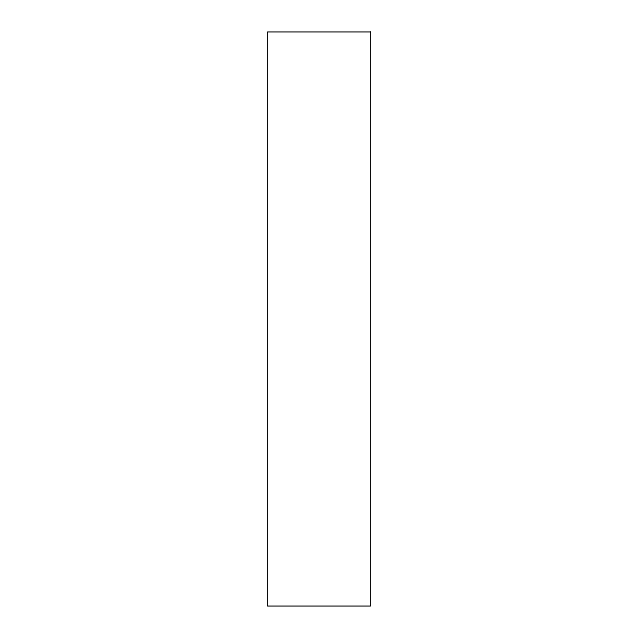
<?xml version="1.0" encoding="UTF-8"?>
<svg xmlns="http://www.w3.org/2000/svg" width="638" height="638" viewBox="0 0 638 638"><rect width="100%" height="100%" fill="white"/><g stroke="black" fill="none" stroke-linecap="round" stroke-linejoin="round"><path stroke-width="0.96" d="M370.511 31.9L267.489 31.9L267.489 606.1L370.511 606.1L370.511 31.9"/></g></svg>
